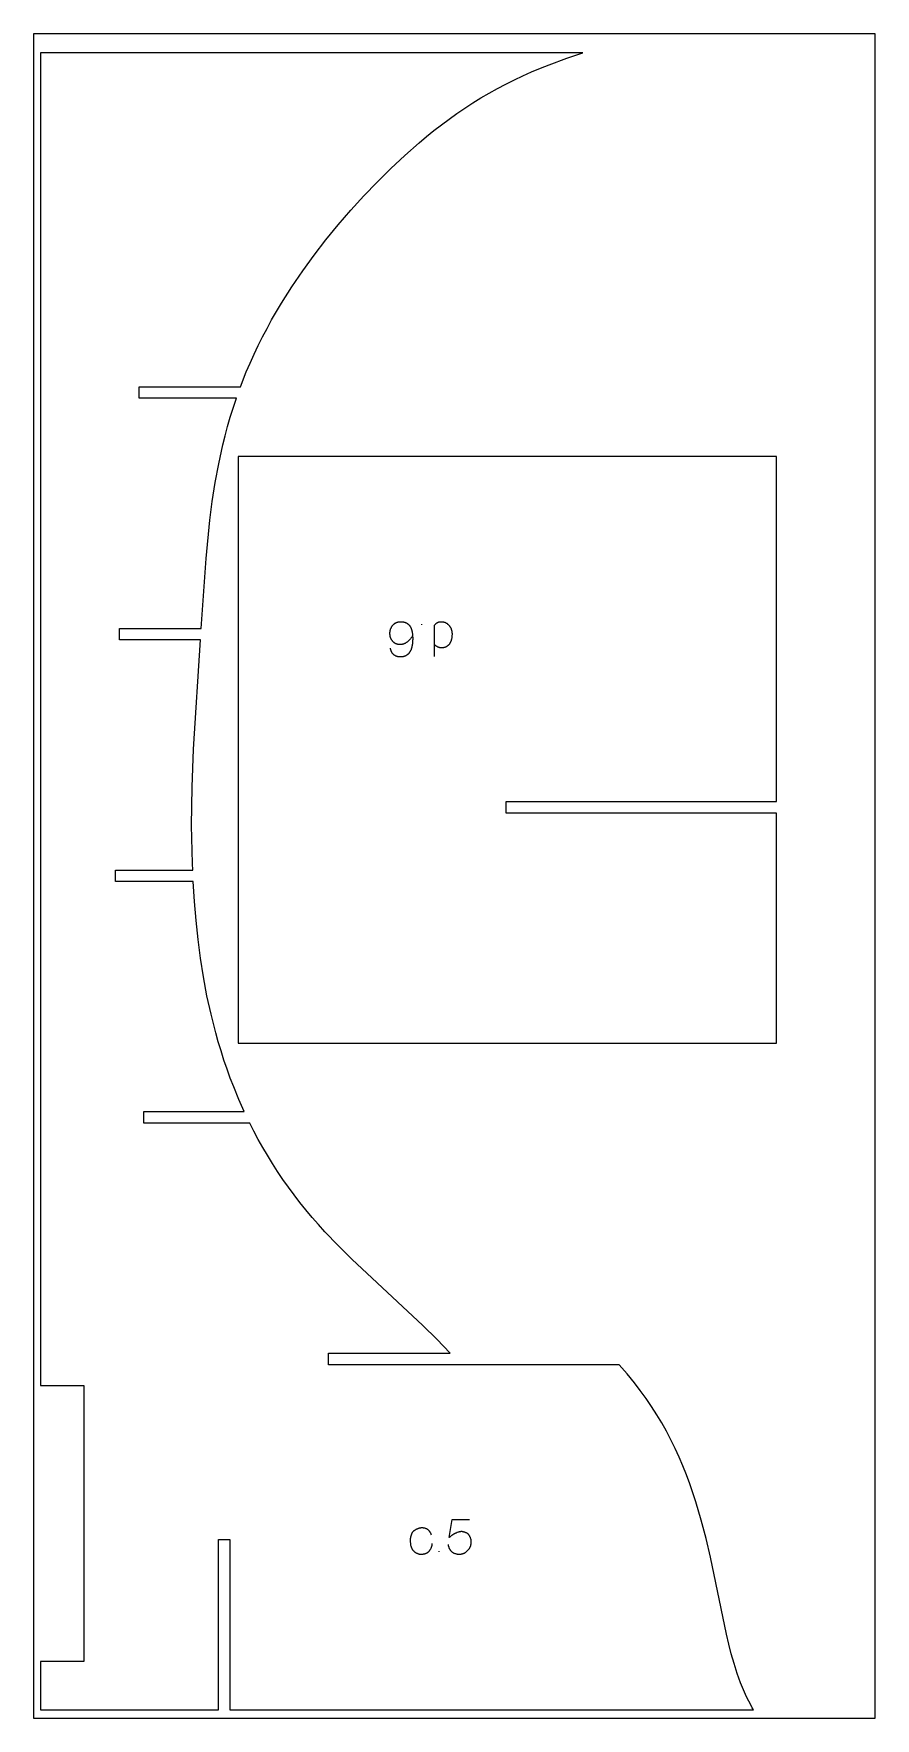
# Model space of a CAD drawing. Header units: millimetres. Extents: x 1718 to 33616, y 5029 to 7469.
# Drawn here: x 17665 to 18885, y 5029 to 7469 of the extents above; entities that cross this region are included whole.
import ezdxf

# ---------------------------------------------------------------- set-up
doc = ezdxf.new("R2010")
doc.units = ezdxf.units.MM
for name, color, linetype, true_color in [('ZZ_CORTE', 1, 'Continuous', 0xff0000), ('ZZ_GRABADO', 98, 'Continuous', 0x005600), ('ZZ_PANEL', 18, 'Continuous', 0x000000)]:
    doc.layers.add(name, color=color, linetype=linetype, true_color=true_color)

msp = doc.modelspace()

# ---------------------------------------------------------------- linework, layer by layer
at = {"layer": 'ZZ_CORTE'}
for points in [[(18461.1, 7441.4), (17675, 7441.4), (17675, 5511.4), (17737.6, 5511.4), (17737.6, 5111.4), (17675, 5111.4), (17675, 5041.4), (17905, 5041.4), (17932.8, 5041.4), (17932.8, 5288.4), (17949.3, 5288.4), (17949.3, 5041.4), (18478.6, 5041.4), (18708.6, 5041.4)], [(17964.8, 6957.9), (17973.3, 6979.3), (17978.7, 6992.1), (17984.5, 7004.9), (17990.5, 7017.5), (17996.7, 7030), (18003.3, 7042.4), (18010, 7054.6), (18017, 7066.8), (18024.2, 7078.8), (18039.2, 7102.5), (18055, 7125.7), (18071.5, 7148.4), (18088.6, 7170.6), (18106.3, 7192.3), (18124.6, 7213.5), (18143.4, 7234.2), (18162.8, 7254.3), (18182.6, 7273.9), (18202.9, 7292.9), (18223.8, 7311.2), (18234.4, 7320.1), (18245.2, 7328.8), (18256.1, 7337.3), (18267.2, 7345.6), (18278.5, 7353.6), (18290, 7361.4), (18301.6, 7368.9), (18313.3, 7376.2), (18325.2, 7383.1), (18337.3, 7389.8), (18349.5, 7396.2), (18361.8, 7402.4), (18374.3, 7408.2), (18386.8, 7413.8), (18399.5, 7419.2), (18412.2, 7424.3), (18438, 7433.7), (18461.1, 7441.4)], [(17958.9, 6941.4), (17817.9, 6941.4), (17817.9, 6957.9), (17964.8, 6957.9)], [(17908, 6607.9), (17915.1, 6709.3), (17920.4, 6764.4), (17924, 6791.8), (17928.2, 6819.2), (17933.3, 6846.4), (17939.2, 6873.5), (17942.5, 6887), (17946.1, 6900.4), (17950, 6913.7), (17954.1, 6927), (17958.9, 6941.4)], [(17978.3, 5891.4), (17824.6, 5891.4), (17824.6, 5907.9), (17970.4, 5907.9)], [(18269, 5557.9), (18249.3, 5578.4), (18229.1, 5598.3), (18126.3, 5694.2), (18106.4, 5713.9), (18087.2, 5734), (18077.8, 5744.3), (18068.7, 5754.8), (18059.7, 5765.5), (18051, 5776.3), (18042.6, 5787.3), (18034.3, 5798.4), (18026.3, 5809.7), (18018.5, 5821.2), (18011, 5832.9), (18003.8, 5844.7), (17997.1, 5856.2), (17990.6, 5867.8), (17984.3, 5879.5), (17978.3, 5891.4)], [(18513.9, 5541.4), (18283.9, 5541.4), (18092.5, 5541.4), (18092.5, 5557.9), (18269, 5557.9)], [(18708.6, 5041.4), (18706.7, 5044.5), (18705, 5047.6), (18701.5, 5054), (18698.3, 5060.5), (18695.3, 5067), (18692.4, 5073.7), (18689.7, 5080.5), (18687.2, 5087.4), (18684.8, 5094.3), (18680.3, 5108.4), (18676.3, 5122.6), (18672.6, 5136.8), (18669.3, 5151.1), (18646.2, 5262.6), (18639.8, 5289.6), (18632.7, 5316.4), (18624.8, 5342.9), (18620.5, 5356), (18616, 5369), (18611.2, 5382), (18606.1, 5394.8), (18600.7, 5407.5), (18594.9, 5420.1), (18588.8, 5432.6), (18582.3, 5444.9), (18575.5, 5457.1), (18568.2, 5469), (18560.6, 5480.8), (18552.7, 5492.4), (18544.4, 5503.8), (18535.8, 5515), (18525.1, 5528.4), (18513.9, 5541.4)]]:
    msp.add_lwpolyline(points, dxfattribs=at)
msp.add_lwpolyline([(18741.7, 6356.9), (18741.7, 6856.9), (17961.7, 6856.9), (17961.7, 6006.9), (18741.7, 6006.9), (18741.7, 6340.4), (18349.7, 6340.4), (18349.7, 6356.9)], close=True, dxfattribs=at)
for points in [[(17906.9, 6591.4, 0), (17789.5, 6591.4, 0), (17789.5, 6607.9, 0), (17908, 6607.9, 0)], [(17895.6, 6257.9, 0), (17895.2, 6267.3, 0), (17894, 6322.5, 0), (17894.6, 6377.8, 0), (17896.6, 6433.1, 0), (17906.9, 6591.4, 0)], [(17896.4, 6241.4, 0), (17783.7, 6241.4, 0), (17783.7, 6257.9, 0), (17895.6, 6257.9, 0)], [(17970.4, 5907.9, 0), (17962.4, 5925.7, 0), (17955, 5943.8, 0), (17950, 5956.6, 0), (17945.3, 5969.6, 0), (17940.8, 5982.7, 0), (17936.6, 5995.8, 0), (17932.6, 6009, 0), (17928.9, 6022.3, 0), (17922.1, 6049, 0), (17916.2, 6075.9, 0), (17911.2, 6103, 0), (17907, 6130.2, 0), (17903.5, 6157.5, 0), (17900.6, 6184.8, 0), (17898.2, 6212.3, 0), (17896.4, 6241.4, 0)]]:
    msp.add_polyline3d(points, dxfattribs=at)
at = {"layer": 'ZZ_GRABADO'}
for points in [[(18214.3, 6597.2), (18213.9, 6596.5), (18213.5, 6595.9), (18213.1, 6595.3), (18212.7, 6594.7), (18212.3, 6594.1), (18211.8, 6593.5), (18211.4, 6592.9), (18210.9, 6592.3), (18210.4, 6591.8), (18210, 6591.3), (18209.5, 6590.7), (18209, 6590.2), (18208.4, 6589.7), (18207.9, 6589.3), (18207.4, 6588.8), (18206.8, 6588.4), (18206.2, 6587.9), (18205.5, 6587.4), (18205.2, 6587.2), (18204.9, 6587), (18204.5, 6586.8), (18204.2, 6586.6), (18203.9, 6586.4), (18203.6, 6586.2), (18203.2, 6586.1), (18202.9, 6585.9), (18202.6, 6585.8), (18202.2, 6585.6), (18201.9, 6585.5), (18201.6, 6585.3), (18201.2, 6585.2), (18200.9, 6585.1), (18200.6, 6585), (18200.3, 6584.9), (18199.9, 6584.8), (18199.6, 6584.7), (18199.3, 6584.6), (18198.9, 6584.6), (18198.6, 6584.5), (18198.2, 6584.5), (18197.9, 6584.4), (18197.6, 6584.4), (18197.2, 6584.4), (18196.9, 6584.3), (18196.6, 6584.3), (18196.2, 6584.3), (18195.8, 6584.3), (18195.4, 6584.3), (18195, 6584.4), (18194.6, 6584.4), (18194.2, 6584.4), (18193.8, 6584.5), (18193.4, 6584.6), (18193.1, 6584.6), (18192.7, 6584.7), (18192.3, 6584.8), (18192, 6584.9), (18191.6, 6585), (18191.2, 6585.1), (18190.9, 6585.3), (18190.6, 6585.4), (18190.2, 6585.5), (18189.9, 6585.7), (18189.5, 6585.9), (18189.2, 6586), (18188.9, 6586.2), (18188.6, 6586.4), (18188.3, 6586.6), (18188, 6586.8), (18187.7, 6587.1), (18187.4, 6587.3), (18187.1, 6587.5), (18186.8, 6587.8), (18186.5, 6588.1), (18186.2, 6588.3), (18186, 6588.6), (18185.7, 6588.9), (18185.4, 6589.2), (18185.2, 6589.5), (18185, 6589.8), (18184.7, 6590.1), (18184.5, 6590.4), (18184.3, 6590.7), (18184.1, 6591), (18183.9, 6591.3), (18183.7, 6591.6), (18183.5, 6592), (18183.4, 6592.3), (18183.2, 6592.6), (18183, 6593), (18182.9, 6593.3), (18182.7, 6593.6), (18182.6, 6594), (18182.5, 6594.3), (18182.3, 6594.7), (18182.2, 6595.1), (18182.1, 6595.4), (18182, 6595.8), (18181.9, 6596.2), (18181.9, 6596.5), (18181.8, 6596.9), (18181.7, 6597.3), (18181.7, 6597.7), (18181.6, 6598.1), (18181.6, 6598.5), (18181.5, 6598.9), (18181.5, 6599.3), (18181.5, 6599.7), (18181.5, 6600.1), (18181.5, 6600.5), (18181.5, 6601), (18181.5, 6601.4), (18181.5, 6601.9), (18181.5, 6602.3), (18181.6, 6602.7), (18181.6, 6603.1), (18181.7, 6603.6), (18181.7, 6604), (18181.8, 6604.4), (18181.9, 6604.8), (18182, 6605.2), (18182.1, 6605.6), (18182.2, 6606), (18182.3, 6606.4), (18182.4, 6606.7), (18182.5, 6607.1), (18182.7, 6607.5), (18182.8, 6607.9), (18183, 6608.2), (18183.1, 6608.6), (18183.3, 6608.9), (18183.5, 6609.3), (18183.6, 6609.6), (18183.8, 6610), (18184, 6610.3), (18184.2, 6610.6), (18184.5, 6611), (18184.7, 6611.3), (18184.9, 6611.6), (18185.2, 6611.9), (18185.4, 6612.2), (18185.7, 6612.5), (18185.9, 6612.8), (18186.2, 6613.1), (18186.5, 6613.4), (18186.8, 6613.7), (18187.1, 6614), (18187.4, 6614.2), (18187.7, 6614.5), (18188, 6614.7), (18188.3, 6615), (18188.7, 6615.2), (18189, 6615.4), (18189.3, 6615.6), (18189.7, 6615.8), (18190, 6616), (18190.4, 6616.2), (18190.7, 6616.3), (18191.1, 6616.5), (18191.4, 6616.6), (18191.8, 6616.8), (18192.2, 6616.9), (18192.6, 6617), (18193, 6617.1), (18193.3, 6617.2), (18193.7, 6617.3), (18194.1, 6617.4), (18194.6, 6617.4), (18195, 6617.5), (18195.4, 6617.5), (18195.8, 6617.6), (18196.2, 6617.6), (18196.7, 6617.6), (18197.1, 6617.6), (18197.6, 6617.6), (18198.2, 6617.6), (18198.7, 6617.5), (18199.2, 6617.5), (18199.7, 6617.4), (18200.2, 6617.4), (18200.7, 6617.3), (18201.2, 6617.2), (18201.6, 6617.1), (18202.1, 6617), (18202.6, 6616.9), (18203, 6616.7), (18203.4, 6616.6), (18203.9, 6616.4), (18204.3, 6616.3), (18204.7, 6616.1), (18205.1, 6615.9), (18205.5, 6615.7), (18205.9, 6615.5), (18206.3, 6615.2), (18206.6, 6615), (18207, 6614.7), (18207.3, 6614.5), (18207.7, 6614.2), (18208, 6613.9), (18208.4, 6613.6), (18208.7, 6613.3), (18209, 6613), (18209.3, 6612.6), (18209.6, 6612.3), (18209.9, 6611.9), (18210.1, 6611.5), (18210.4, 6611.2), (18210.7, 6610.8), (18210.9, 6610.3), (18211.2, 6609.9), (18211.4, 6609.5), (18211.6, 6609.1), (18211.8, 6608.6), (18212, 6608.1), (18212.2, 6607.6), (18212.4, 6607.2), (18212.6, 6606.7), (18212.8, 6606.1), (18212.9, 6605.6), (18213.1, 6605.1), (18213.3, 6604.5), (18213.4, 6604), (18213.5, 6603.4), (18213.6, 6602.8), (18213.9, 6601.6), (18214.1, 6600.3), (18214.2, 6599), (18214.3, 6597.7), (18214.4, 6596.3), (18214.5, 6594.8), (18214.5, 6593.4), (18214.5, 6591.7), (18214.4, 6590.1), (18214.3, 6588.6), (18214.2, 6587.1), (18214, 6585.6), (18213.8, 6584.2), (18213.6, 6582.9), (18213.4, 6581.6), (18213.2, 6581), (18213.1, 6580.4), (18212.9, 6579.8), (18212.7, 6579.2), (18212.5, 6578.6), (18212.4, 6578.1), (18212.2, 6577.5), (18212, 6577), (18211.7, 6576.5), (18211.5, 6576), (18211.3, 6575.5), (18211, 6575), (18210.8, 6574.6), (18210.5, 6574.1), (18210.3, 6573.7), (18210, 6573.2), (18209.7, 6572.8), (18209.4, 6572.4), (18209.1, 6572), (18208.8, 6571.7), (18208.5, 6571.3), (18208.2, 6571), (18207.8, 6570.6), (18207.5, 6570.3), (18207.1, 6570), (18206.8, 6569.7), (18206.4, 6569.4), (18206, 6569.1), (18205.6, 6568.9), (18205.2, 6568.7), (18204.8, 6568.4), (18204.4, 6568.2), (18204, 6568), (18203.5, 6567.8), (18203.1, 6567.6), (18202.6, 6567.5), (18202.2, 6567.3), (18201.7, 6567.2), (18201.2, 6567.1), (18200.7, 6566.9), (18200.2, 6566.8), (18199.7, 6566.8), (18199.2, 6566.7), (18198.7, 6566.6), (18198.2, 6566.6), (18197.6, 6566.6), (18197.1, 6566.5), (18196.5, 6566.5), (18196.2, 6566.5), (18195.8, 6566.5), (18195.4, 6566.6), (18195.1, 6566.6), (18194.7, 6566.6), (18194.4, 6566.6), (18194, 6566.7), (18193.7, 6566.7), (18193.4, 6566.8), (18193, 6566.9), (18192.7, 6566.9), (18192.4, 6567), (18192.1, 6567.1), (18191.8, 6567.2), (18191.5, 6567.3), (18191.2, 6567.4), (18190.9, 6567.5), (18190.6, 6567.6), (18190.3, 6567.7), (18190, 6567.8), (18189.7, 6568), (18189.4, 6568.1), (18189.2, 6568.2), (18188.9, 6568.4), (18188.6, 6568.6), (18188.4, 6568.7), (18188.1, 6568.9), (18187.8, 6569.1), (18187.6, 6569.3), (18187.3, 6569.4), (18187.1, 6569.6), (18186.9, 6569.8), (18186.6, 6570.1), (18186.4, 6570.3), (18186.2, 6570.5), (18186, 6570.7), (18185.8, 6570.9), (18185.6, 6571.2), (18185.4, 6571.4), (18185.2, 6571.7), (18185, 6571.9), (18184.8, 6572.2), (18184.6, 6572.4), (18184.5, 6572.7), (18184.3, 6573), (18184.2, 6573.2), (18184, 6573.5), (18183.9, 6573.8), (18183.7, 6574.1), (18183.6, 6574.4), (18183.5, 6574.7), (18183.3, 6575), (18183.2, 6575.3), (18183.1, 6575.6), (18183, 6575.9), (18182.9, 6576.2), (18182.8, 6576.6), (18182.7, 6576.9), (18182.7, 6577.2), (18182.6, 6577.6), (18182.5, 6577.9), (18182.5, 6578.3), (18182.4, 6578.6), (18182.4, 6579)], [(18227.1, 6614.2), (18227.1, 6613.2)], [(18246, 6612), (18246.2, 6612.4), (18246.4, 6612.7), (18246.6, 6613), (18246.8, 6613.3), (18247.1, 6613.6), (18247.3, 6613.9), (18247.5, 6614.2), (18247.8, 6614.5), (18248, 6614.7), (18248.3, 6615), (18248.5, 6615.2), (18248.8, 6615.4), (18249, 6615.5), (18249.1, 6615.6), (18249.2, 6615.7), (18249.4, 6615.8), (18249.5, 6615.9), (18249.7, 6616), (18249.8, 6616.1), (18249.9, 6616.2), (18250.1, 6616.3), (18250.2, 6616.4), (18250.4, 6616.5), (18250.5, 6616.5), (18250.7, 6616.6), (18250.8, 6616.7), (18251, 6616.7), (18251.2, 6616.8), (18251.3, 6616.9), (18251.5, 6616.9), (18251.6, 6617), (18251.8, 6617.1), (18252, 6617.1), (18252.1, 6617.2), (18252.5, 6617.2), (18252.8, 6617.3), (18253.2, 6617.4), (18253.5, 6617.5), (18253.9, 6617.5), (18254.2, 6617.5), (18254.6, 6617.6), (18255, 6617.6), (18255.4, 6617.6), (18255.8, 6617.6), (18256.3, 6617.6), (18256.7, 6617.5), (18257.2, 6617.5), (18257.6, 6617.5), (18258, 6617.4), (18258.5, 6617.3), (18258.9, 6617.3), (18259.3, 6617.2), (18259.7, 6617.1), (18260.1, 6616.9), (18260.5, 6616.8), (18260.9, 6616.7), (18261.3, 6616.5), (18261.6, 6616.4), (18262, 6616.2), (18262.4, 6616), (18262.8, 6615.8), (18263.1, 6615.6), (18263.5, 6615.4), (18263.8, 6615.2), (18264.2, 6615), (18264.5, 6614.7), (18264.8, 6614.5), (18265.1, 6614.2), (18265.5, 6613.9), (18265.8, 6613.7), (18266.1, 6613.4), (18266.4, 6613.1), (18266.7, 6612.7), (18267, 6612.4), (18267.3, 6612.1), (18267.5, 6611.7), (18267.8, 6611.4), (18268, 6611.1), (18268.3, 6610.7), (18268.5, 6610.4), (18268.7, 6610.1), (18268.9, 6609.7), (18269.1, 6609.3), (18269.3, 6609), (18269.5, 6608.6), (18269.7, 6608.2), (18269.8, 6607.9), (18270, 6607.5), (18270.2, 6607.1), (18270.3, 6606.7), (18270.4, 6606.3), (18270.6, 6605.9), (18270.7, 6605.5), (18270.8, 6605.1), (18270.9, 6604.7), (18271, 6604.3), (18271.1, 6603.9), (18271.2, 6603.4), (18271.2, 6603), (18271.3, 6602.6), (18271.3, 6602.1), (18271.4, 6601.7), (18271.4, 6601.2), (18271.5, 6600.8), (18271.5, 6600.3), (18271.5, 6599.8), (18271.5, 6599.4), (18271.5, 6598.4), (18271.4, 6597.4), (18271.4, 6596.4), (18271.3, 6595.5), (18271.2, 6594.6), (18271, 6593.7), (18270.8, 6592.8), (18270.7, 6592.4), (18270.6, 6592), (18270.5, 6591.6), (18270.4, 6591.2), (18270.3, 6590.7), (18270.2, 6590.3), (18270, 6590), (18269.9, 6589.6), (18269.7, 6589.2), (18269.6, 6588.8), (18269.4, 6588.4), (18269.3, 6588.1), (18269.1, 6587.7), (18268.9, 6587.4), (18268.7, 6587), (18268.5, 6586.7), (18268.3, 6586.3), (18268.1, 6586), (18267.8, 6585.6), (18267.6, 6585.2), (18267.3, 6584.9), (18267.1, 6584.5), (18266.8, 6584.2), (18266.5, 6583.9), (18266.2, 6583.5), (18265.9, 6583.2), (18265.6, 6582.9), (18265.3, 6582.7), (18264.9, 6582.4), (18264.6, 6582.1), (18264.3, 6581.9), (18263.9, 6581.7), (18263.5, 6581.5), (18263.2, 6581.3), (18262.8, 6581.1), (18262.4, 6580.9), (18262.1, 6580.7), (18261.7, 6580.6), (18261.3, 6580.4), (18260.8, 6580.3), (18260.4, 6580.2), (18260, 6580.1), (18259.6, 6580), (18259.1, 6579.9), (18258.7, 6579.8), (18258.2, 6579.8), (18257.8, 6579.7), (18257.3, 6579.7), (18256.8, 6579.7), (18256.4, 6579.7), (18256, 6579.7), (18255.6, 6579.7), (18255.2, 6579.7), (18254.8, 6579.8), (18254.5, 6579.8), (18254.1, 6579.9), (18253.7, 6579.9), (18253.4, 6580), (18253, 6580.1), (18252.7, 6580.2), (18252.3, 6580.3), (18252, 6580.4), (18251.7, 6580.5), (18251.3, 6580.6), (18251, 6580.8), (18250.7, 6580.9), (18250.3, 6581.1), (18250, 6581.3), (18249.7, 6581.5), (18249.4, 6581.6), (18249.1, 6581.8), (18248.8, 6582.1), (18248.5, 6582.3), (18248.2, 6582.5), (18247.9, 6582.7), (18247.6, 6583), (18247.3, 6583.3), (18247.1, 6583.5), (18246.8, 6583.8), (18246.5, 6584.1), (18246.3, 6584.4), (18246, 6584.7)], [(18246, 6567.3), (18246, 6612)], [(18241.9, 5294.4), (18241.4, 5295.5), (18241.2, 5296), (18241, 5296.5), (18240.8, 5297), (18240.5, 5297.5), (18240.3, 5297.9), (18240.1, 5298.3), (18240, 5298.5), (18239.8, 5298.7), (18239.7, 5299), (18239.6, 5299.2), (18239.4, 5299.4), (18239.3, 5299.6), (18239, 5300), (18238.6, 5300.4), (18238.3, 5300.8), (18237.9, 5301.2), (18237.5, 5301.6), (18237.3, 5301.8), (18237, 5302), (18236.8, 5302.2), (18236.6, 5302.4), (18236.4, 5302.6), (18236.1, 5302.7), (18235.9, 5302.9), (18235.6, 5303.1), (18235.4, 5303.2), (18235.1, 5303.3), (18234.8, 5303.5), (18234.5, 5303.6), (18234.3, 5303.7), (18234, 5303.8), (18233.7, 5303.9), (18233.4, 5304.1), (18232.8, 5304.2), (18232.2, 5304.4), (18231.6, 5304.5), (18231, 5304.7), (18230.4, 5304.8), (18229.8, 5304.8), (18229.5, 5304.9), (18229.2, 5304.9), (18228.9, 5304.9), (18228.6, 5304.9), (18228, 5304.9), (18227.4, 5304.9), (18226.9, 5304.9), (18226.4, 5304.9), (18225.8, 5304.8), (18225.6, 5304.8), (18225.3, 5304.8), (18225.1, 5304.7), (18224.8, 5304.7), (18224.6, 5304.6), (18224.3, 5304.6), (18223.9, 5304.5), (18223.4, 5304.3), (18222.9, 5304.2), (18222.3, 5304), (18221.8, 5303.8), (18221.3, 5303.6), (18220.7, 5303.4), (18220.2, 5303.1), (18219.6, 5302.8), (18219.1, 5302.5), (18218.5, 5302.3), (18218, 5301.9), (18217.5, 5301.6), (18217, 5301.3), (18216.4, 5300.9), (18215.9, 5300.6), (18215.8, 5300.5), (18215.7, 5300.4), (18215.6, 5300.3), (18215.4, 5300.2), (18215.3, 5300.1), (18215.2, 5300), (18215.1, 5299.8), (18215, 5299.7), (18214.9, 5299.6), (18214.7, 5299.5), (18214.6, 5299.3), (18214.5, 5299.2), (18214.4, 5299), (18214.3, 5298.9), (18214.1, 5298.6), (18213.9, 5298.2), (18213.6, 5297.9), (18213.4, 5297.5), (18213.2, 5297.2), (18213, 5296.8), (18212.8, 5296.4), (18212.7, 5295.9), (18212.5, 5295.5), (18212.3, 5295), (18212.1, 5294.6), (18212, 5294.1), (18211.8, 5293.6), (18211.7, 5293.1), (18211.6, 5292.6), (18211.4, 5292.2), (18211.3, 5291.7), (18211.3, 5291.2), (18211.2, 5290.7), (18211.1, 5290.1), (18211, 5289.6), (18211, 5289.1), (18211, 5288.6), (18210.9, 5288), (18210.9, 5287.5), (18210.9, 5286.4), (18210.9, 5285.3), (18211, 5284.3), (18211.1, 5283.2), (18211.2, 5282.2), (18211.4, 5281.2), (18211.5, 5280.2), (18211.8, 5279.1), (18211.9, 5278.7), (18212, 5278.2), (18212.2, 5277.7), (18212.3, 5277.2), (18212.5, 5276.8), (18212.6, 5276.4), (18212.8, 5275.9), (18213, 5275.5), (18213.2, 5275.1), (18213.4, 5274.8), (18213.6, 5274.4), (18213.8, 5274), (18214.1, 5273.7), (18214.2, 5273.5), (18214.3, 5273.4), (18214.4, 5273.2), (18214.6, 5273), (18214.7, 5272.9), (18214.8, 5272.7), (18215.1, 5272.4), (18215.3, 5272.1), (18215.6, 5271.8), (18215.9, 5271.6), (18216.2, 5271.3), (18216.5, 5271), (18216.8, 5270.8), (18217.1, 5270.5), (18217.4, 5270.3), (18217.7, 5270), (18218.1, 5269.8), (18218.4, 5269.6), (18218.7, 5269.4), (18219.1, 5269.1), (18219.4, 5268.9), (18219.8, 5268.7), (18220.1, 5268.6), (18220.5, 5268.4), (18220.8, 5268.2), (18221.2, 5268), (18221.5, 5267.9), (18221.8, 5267.8), (18222.2, 5267.6), (18222.5, 5267.5), (18222.8, 5267.4), (18223.2, 5267.3), (18223.5, 5267.3), (18223.8, 5267.2), (18224.1, 5267.1), (18224.4, 5267.1), (18224.7, 5267), (18225, 5267), (18225.7, 5267), (18226.3, 5267), (18226.9, 5267), (18227.6, 5267), (18228.2, 5267), (18228.9, 5267.1), (18229.6, 5267.2), (18230.3, 5267.3), (18230.7, 5267.3), (18231.1, 5267.4), (18231.4, 5267.5), (18231.7, 5267.5), (18232.1, 5267.6), (18232.4, 5267.7), (18232.7, 5267.8), (18233, 5267.9), (18233.4, 5268), (18233.7, 5268.2), (18234, 5268.3), (18234.3, 5268.4), (18234.6, 5268.6), (18234.8, 5268.7), (18235.1, 5268.8), (18235.4, 5269), (18235.7, 5269.2), (18235.9, 5269.3), (18236.2, 5269.5), (18236.4, 5269.7), (18236.7, 5269.9), (18236.9, 5270.1), (18237.2, 5270.3), (18237.4, 5270.6), (18237.7, 5270.8), (18237.9, 5271), (18238.1, 5271.3), (18238.4, 5271.5), (18238.6, 5271.8), (18238.8, 5272.1), (18239, 5272.4), (18239.2, 5272.6), (18239.6, 5273.2), (18240, 5273.8), (18240.3, 5274.4), (18240.7, 5274.9), (18241, 5275.5), (18241.3, 5276.1), (18241.5, 5276.6), (18241.8, 5277.2), (18241.9, 5277.4), (18242, 5277.7), (18242.1, 5278), (18242.2, 5278.3), (18242.3, 5278.6), (18242.4, 5278.9), (18242.4, 5279.2), (18242.5, 5279.5), (18242.5, 5279.8), (18242.6, 5280.2), (18242.6, 5280.5), (18242.6, 5280.9), (18242.6, 5281.2), (18242.6, 5281.5), (18242.6, 5281.9), (18242.6, 5282.3)], [(18266, 5279.8), (18266, 5279.6), (18266, 5279.5), (18266.1, 5279.3), (18266.1, 5279.1), (18266.2, 5278.8), (18266.3, 5278.4), (18266.4, 5277.9), (18266.6, 5277.5), (18266.9, 5276.5), (18267, 5276.2), (18267.1, 5275.9), (18267.3, 5275.6), (18267.4, 5275.4), (18267.5, 5275.1), (18267.7, 5274.8), (18267.8, 5274.6), (18268, 5274.3), (18268.1, 5274), (18268.3, 5273.7), (18268.5, 5273.4), (18268.7, 5273.2), (18268.9, 5272.9), (18269.1, 5272.6), (18269.5, 5272), (18269.8, 5271.8), (18270, 5271.5), (18270.3, 5271.2), (18270.5, 5271), (18270.8, 5270.7), (18271, 5270.5), (18271.3, 5270.3), (18271.6, 5270.1), (18271.9, 5269.8), (18272.2, 5269.7), (18272.5, 5269.5), (18272.8, 5269.3), (18273.1, 5269.1), (18273.4, 5268.9), (18273.7, 5268.8), (18274.1, 5268.6), (18274.7, 5268.4), (18275.4, 5268.1), (18276, 5267.9), (18276.7, 5267.7), (18277.3, 5267.5), (18277.9, 5267.4), (18278.2, 5267.3), (18278.5, 5267.3), (18278.8, 5267.2), (18279.1, 5267.2), (18279.4, 5267.1), (18279.7, 5267.1), (18280, 5267.1), (18280.3, 5267.1), (18280.6, 5267), (18280.9, 5267), (18281.6, 5267), (18282.3, 5267), (18283, 5267.1), (18283.7, 5267.1), (18284.5, 5267.2), (18284.8, 5267.2), (18285.2, 5267.3), (18285.6, 5267.4), (18285.9, 5267.4), (18286.3, 5267.5), (18286.6, 5267.6), (18286.9, 5267.7), (18287.3, 5267.8), (18287.6, 5267.9), (18287.9, 5268), (18288.2, 5268.1), (18288.5, 5268.2), (18288.8, 5268.3), (18289.1, 5268.5), (18289.4, 5268.6), (18289.7, 5268.8), (18289.9, 5268.9), (18290.2, 5269.1), (18290.5, 5269.2), (18290.7, 5269.4), (18291, 5269.6), (18291.3, 5269.8), (18291.6, 5270), (18291.8, 5270.2), (18292.4, 5270.6), (18292.9, 5271.1), (18293.5, 5271.6), (18294, 5272.1), (18294.5, 5272.7), (18295, 5273.2), (18295.5, 5273.7), (18295.9, 5274.2), (18296.3, 5274.7), (18296.6, 5275.1), (18296.8, 5275.4), (18296.9, 5275.6), (18297.1, 5275.8), (18297.2, 5276), (18297.4, 5276.3), (18297.5, 5276.5), (18297.6, 5276.7), (18297.7, 5277), (18297.8, 5277.2), (18297.9, 5277.5), (18298, 5277.7), (18298.1, 5278), (18298.2, 5278.3), (18298.3, 5278.5), (18298.4, 5278.8), (18298.5, 5279.1), (18298.6, 5279.4), (18298.7, 5279.7), (18298.8, 5280.4), (18298.9, 5281), (18299, 5281.6), (18299.1, 5282.3), (18299.2, 5282.9), (18299.2, 5283.5), (18299.3, 5284.1), (18299.3, 5284.7), (18299.3, 5285.2), (18299.3, 5285.5), (18299.3, 5285.8), (18299.3, 5286.1), (18299.2, 5286.4), (18299.2, 5286.7), (18299.2, 5287), (18299.1, 5287.3), (18299.1, 5287.6), (18299, 5287.9), (18299, 5288.2), (18298.9, 5288.5), (18298.8, 5288.8), (18298.7, 5289.1), (18298.6, 5289.4), (18298.4, 5290.1), (18298.2, 5290.7), (18298.1, 5291), (18298, 5291.3), (18297.8, 5291.6), (18297.7, 5291.9), (18297.5, 5292.2), (18297.4, 5292.5), (18297.3, 5292.8), (18297.1, 5293.1), (18296.9, 5293.4), (18296.8, 5293.6), (18296.6, 5293.9), (18296.4, 5294.2), (18296.3, 5294.4), (18296.1, 5294.7), (18295.9, 5294.9), (18295.7, 5295.2), (18295.5, 5295.4), (18295.3, 5295.6), (18295.1, 5295.8), (18294.9, 5296), (18294.7, 5296.2), (18294.5, 5296.4), (18294.3, 5296.6), (18294.1, 5296.8), (18293.9, 5296.9), (18293.6, 5297.1), (18293.4, 5297.2), (18293.2, 5297.4), (18292.9, 5297.5), (18292.7, 5297.6), (18292.5, 5297.7), (18292.2, 5297.9), (18291.7, 5298.1), (18291.2, 5298.3), (18290.6, 5298.5), (18290.1, 5298.7), (18289.5, 5298.9), (18288.8, 5299), (18288.2, 5299.2), (18287.6, 5299.3), (18287.2, 5299.4), (18286.9, 5299.4), (18286.6, 5299.5), (18286.3, 5299.5), (18286.1, 5299.6), (18285.8, 5299.6), (18285.5, 5299.6), (18285.2, 5299.6), (18285, 5299.6), (18284.7, 5299.6), (18284.5, 5299.6), (18284.2, 5299.6), (18284, 5299.6), (18283.8, 5299.5), (18283.3, 5299.5), (18282.9, 5299.4), (18282.4, 5299.3), (18282, 5299.2), (18281.6, 5299.1), (18281.2, 5299), (18280.8, 5298.9), (18280.4, 5298.8), (18278.8, 5298.2), (18277.3, 5297.6), (18276.9, 5297.5), (18276.5, 5297.3), (18276.1, 5297.1), (18275.7, 5296.9), (18275.3, 5296.7), (18275, 5296.5), (18274.6, 5296.3), (18274.2, 5296.1), (18271.2, 5294.1), (18270.4, 5293.5), (18269.7, 5293), (18269.4, 5292.8), (18269.1, 5292.5), (18268.8, 5292.3), (18268.6, 5292.1), (18268.1, 5291.6), (18267.9, 5291.5), (18267.8, 5291.3), (18267.7, 5291.2), (18267.7, 5291.2), (18267.6, 5291.1), (18267.6, 5291.1), (18267.6, 5291.1), (18267.6, 5291.1), (18267.6, 5291), (18267.5, 5291), (18267.5, 5291), (18267.5, 5291), (18267.5, 5291), (18267.5, 5291), (18267.5, 5291), (18267.5, 5291), (18267.5, 5291), (18267.5, 5291), (18267.5, 5291), (18267.5, 5291), (18267.5, 5291), (18267.5, 5291), (18267.5, 5291), (18267.5, 5291), (18267.5, 5291), (18267.5, 5291), (18267.5, 5291), (18267.5, 5291), (18267.5, 5291), (18267.5, 5291), (18267.5, 5291), (18267.5, 5291), (18267.5, 5291)], [(18267.5, 5291), (18271.9, 5317.3), (18296.9, 5317.3)], [(18253, 5270.4), (18253, 5271.4)], [(18265.8, 5280.9), (18266, 5279.8)]]:
    msp.add_lwpolyline(points, dxfattribs=at)
at = {"layer": 'ZZ_PANEL'}
msp.add_lwpolyline([(17665, 5029.2), (18885, 5029.2), (18885, 7469.2), (17665, 7469.2)], close=True, dxfattribs=at)

doc.saveas('drawing.dxf')
